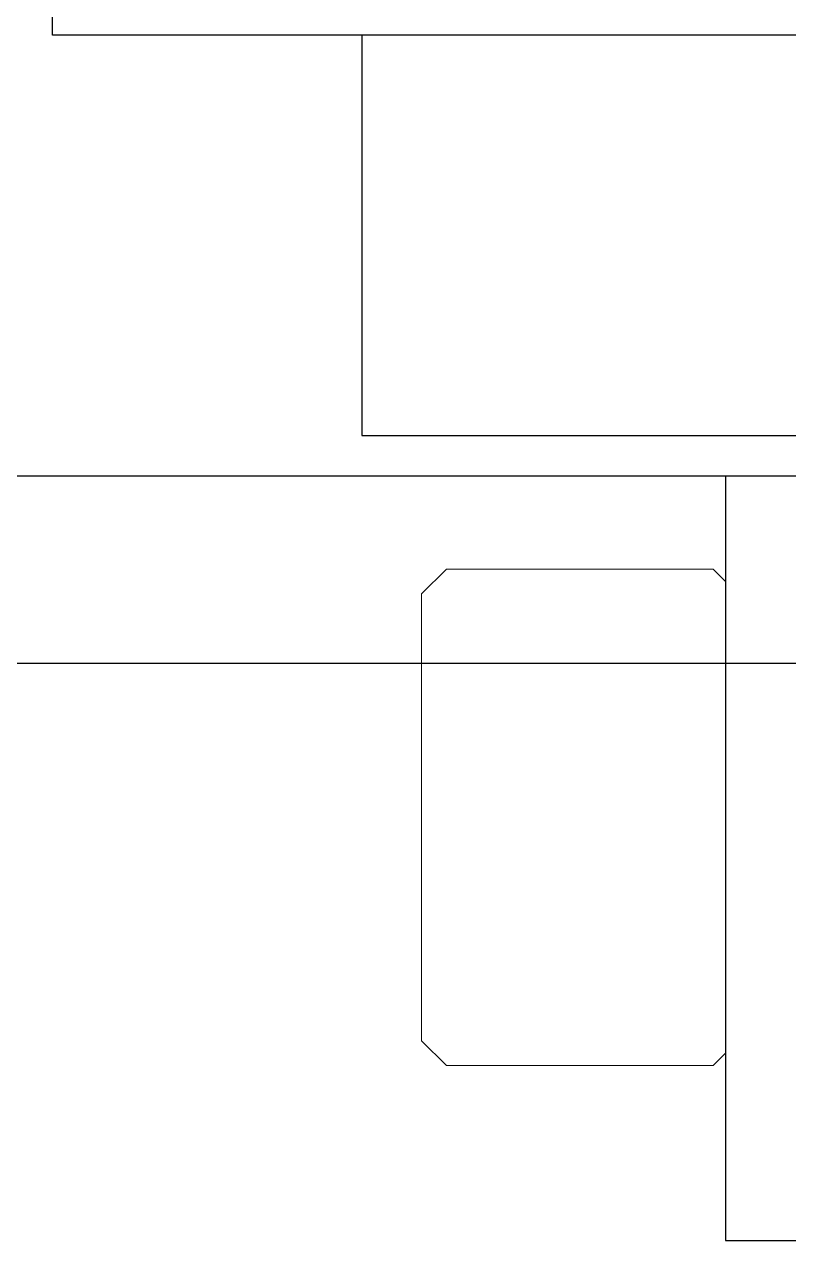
# Model space of a CAD drawing. Header units: inches. Extents: x -1 to 66.5, y -11.9 to 25.2.
# Drawn here: x 33.5104 to 33.792, y -7.6828 to -7.2345 of the extents above; entities that cross this region are included whole.
import ezdxf

# ---------------------------------------------------------------- set-up
doc = ezdxf.new("R2010")
doc.units = ezdxf.units.IN
doc.header["$MEASUREMENT"] = 0
doc.linetypes.add('SLD-Solid', pattern=[0])
for name, color, linetype in [('45-1523-1', 80, 'Continuous'), ('Fastener', 134, 'Continuous'), ('Solenoid', 6, 'Continuous')]:
    doc.layers.add(name, color=color, linetype=linetype)

msp = doc.modelspace()

# ---------------------------------------------------------------- linework, layer by layer
at = {"layer": '45-1523-1'}
for p, q in [((33.52069, -7.23847), (33.52069, -7.01347)), ((34.00769, -7.23847), (33.52069, -7.23847)), ((33.63469, -7.23847), (33.63469, -7.38597)), ((33.63469, -7.38597), (34.40069, -7.38597)), ((33.40069, -7.46997), (41.15069, -7.46997))]:
    msp.add_line(p, q, dxfattribs=at)
at = {"layer": 'Fastener'}
for p, q in [((33.76869, -7.40105), (33.76869, -7.68276)), ((33.76869, -7.68276), (33.79869, -7.68276))]:
    msp.add_line(p, q, dxfattribs=at)
at = {"layer": 'Fastener', "linetype": 'SLD-Solid', "lineweight": 15}
for p, q in [((33.66584, -7.43526), (33.65669, -7.44441)), ((33.76412, -7.43526), (33.66584, -7.43526)), ((33.76869, -7.43984), (33.76412, -7.43526)), ((33.76869, -7.43984), (33.76869, -7.52676)), ((33.65669, -7.52676), (33.65669, -7.44441)), ((33.65669, -7.60911), (33.65669, -7.52676)), ((33.76869, -7.52676), (33.76869, -7.61369)), ((33.65669, -7.60911), (33.66584, -7.61826)), ((33.76412, -7.61826), (33.76869, -7.61369)), ((33.66584, -7.61826), (33.76412, -7.61826))]:
    msp.add_line(p, q, dxfattribs=at)
at = {"layer": 'Solenoid'}
msp.add_line((33.85569, -7.40105), (33.18569, -7.40105), dxfattribs=at)

doc.saveas('drawing.dxf')
